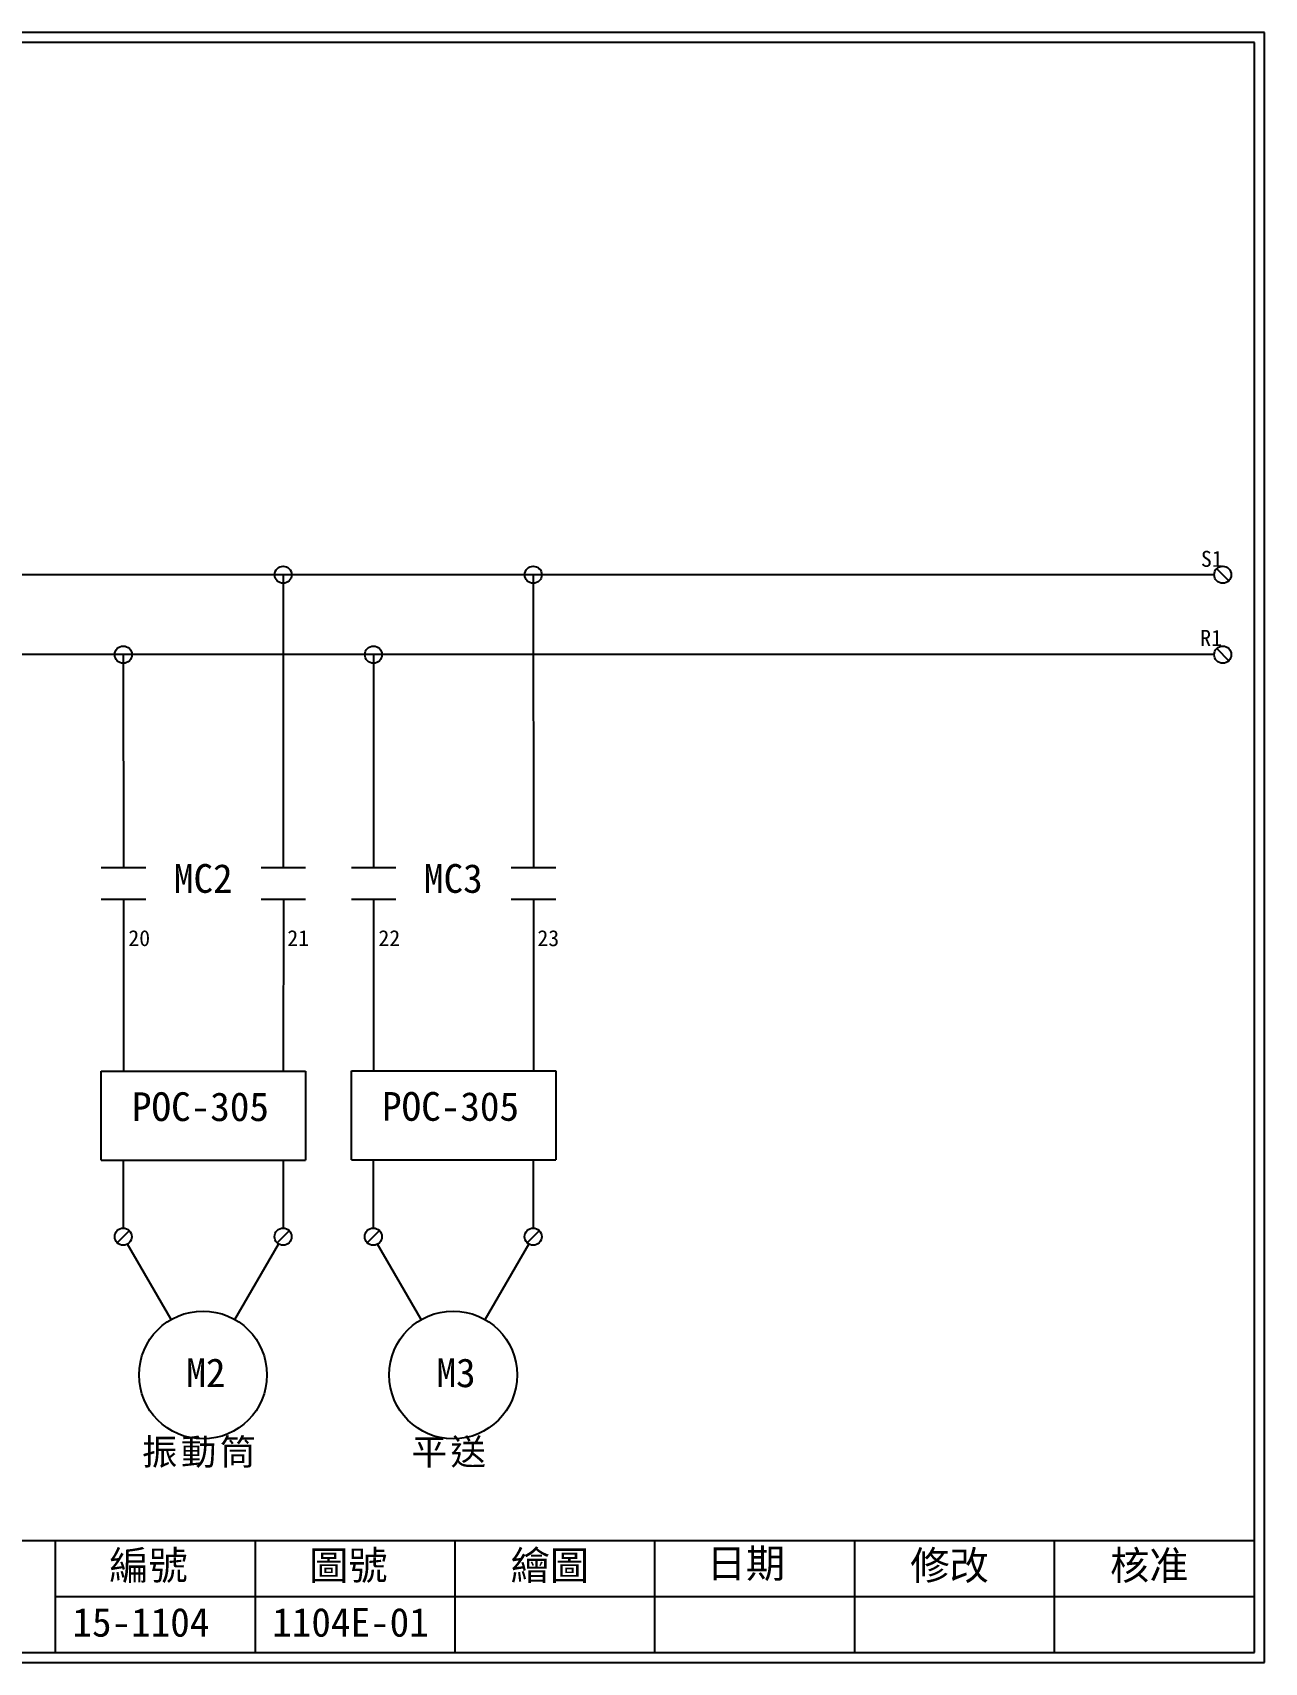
# Model space of a CAD drawing. Extents: x 10 to 297, y 3 to 207.
# Drawn here: x 142.9 to 297, y 3 to 207 of the extents above; entities that cross this region are included whole.
import ezdxf

# ---------------------------------------------------------------- set-up
doc = ezdxf.new("R2010")
doc.units = 0
doc.layers.get('0').update_dxf_attribs({"linetype": 'CONTINUOUS'})
for name, color, linetype in [('7', 7, 'CONTINUOUS'), ('圖框層', 7, 'CONTINUOUS'), ('標尺寸層', 3, 'CONTINUOUS')]:
    doc.layers.add(name, color=color, linetype=linetype)
doc.styles.add('STSL', font='kaiu.ttf')
doc.styles.add('標楷體', font='kaiu.ttf')

msp = doc.modelspace()

# ---------------------------------------------------------------- linework, layer by layer
for p, q in [((290.72, 139.12), (41.1, 139.12)), ((174.23, 139.12), (174.25, 102.48)), ((205.52, 139.12), (205.54, 102.48)), ((290.72, 129.12), (22.17, 129.12)), ((154.23, 129.12), (154.26, 102.48)), ((185.52, 129.12), (185.55, 102.48)), ((154.21, 65.87), (154.21, 57.35)), ((174.21, 65.87), (174.21, 57.35)), ((185.5, 65.87), (185.5, 57.35)), ((205.5, 65.87), (205.5, 57.35)), ((154.97, 57.03), (153.46, 55.52)), ((160.2, 45.9), (154.75, 55.35)), ((168.2, 45.9), (173.66, 55.36)), ((174.97, 57.03), (173.46, 55.52)), ((186.26, 57.03), (184.75, 55.52)), ((191.5, 45.9), (186.04, 55.35)), ((199.5, 45.9), (204.95, 55.36)), ((206.26, 57.03), (204.75, 55.52))]:
    msp.add_line(p, q)
for centre, radius in [((174.23, 139.12), 1.07), ((205.52, 139.12), 1.07), ((154.23, 129.12), 1.07), ((185.52, 129.12), 1.07), ((154.22, 56.28), 1.07), ((174.22, 56.28), 1.07), ((185.51, 56.28), 1.07), ((205.51, 56.28), 1.07), ((164.2, 38.97), 8), ((195.5, 38.97), 8)]:
    msp.add_circle(centre, radius)
at = {"layer": '7'}
for centre in [(291.79, 139.12), (291.79, 129.12)]:
    msp.add_circle(centre, 1.07, dxfattribs=at)
at = {"layer": '圖框層', "color": 7}
for p, q in [((297, 206.97), (10, 206.97)), ((297, 3), (297, 206.97)), ((295.75, 205.72), (11.25, 205.72)), ((295.75, 4.25), (295.75, 205.72)), ((11.25, 18.25), (295.75, 18.25)), ((145.75, 4.25), (145.75, 18.25)), ((170.75, 4.25), (170.75, 18.25)), ((195.75, 4.25), (195.75, 18.25)), ((220.75, 4.25), (220.75, 18.25)), ((245.75, 4.25), (245.75, 18.25)), ((270.75, 4.25), (270.75, 18.25)), ((145.75, 11.25), (295.75, 11.25)), ((11.25, 4.25), (295.75, 4.25)), ((10, 3), (297, 3))]:
    msp.add_line(p, q, dxfattribs=at)
at = {"layer": '標尺寸層', "color": 7}
for p, q in [((291.03, 139.88), (292.54, 138.36)), ((291.03, 129.88), (292.54, 128.36)), ((151.47, 102.48), (157.04, 102.48)), ((171.47, 102.48), (177.04, 102.48)), ((182.76, 102.48), (188.33, 102.48)), ((202.76, 102.48), (208.33, 102.48)), ((151.47, 98.5), (157.04, 98.5)), ((154.26, 98.5), (154.26, 77.01)), ((171.47, 98.5), (177.04, 98.5)), ((174.26, 98.5), (174.25, 77.01)), ((182.76, 98.5), (188.33, 98.5)), ((185.55, 98.5), (185.55, 77.01)), ((202.76, 98.5), (208.33, 98.5)), ((205.55, 98.5), (205.54, 77.01)), ((151.47, 77.01), (157.04, 77.01)), ((151.47, 65.87), (151.47, 77.01)), ((157.04, 77.01), (171.47, 77.01)), ((171.47, 77.01), (177.04, 77.01)), ((177.04, 77.01), (177.04, 65.87)), ((182.76, 77.05), (188.33, 77.05)), ((182.76, 65.91), (182.76, 77.05)), ((188.33, 77.05), (202.76, 77.05)), ((202.76, 77.05), (208.33, 77.05)), ((208.33, 77.05), (208.33, 65.91)), ((151.47, 65.87), (157.04, 65.87)), ((157.04, 65.87), (171.47, 65.87)), ((171.47, 65.87), (177.04, 65.87)), ((182.76, 65.91), (188.33, 65.91)), ((188.33, 65.91), (202.76, 65.91)), ((202.76, 65.91), (208.33, 65.91))]:
    msp.add_line(p, q, dxfattribs=at)

# ---------------------------------------------------------------- texts
at = {"color": 0, "char_height": 3.25, "width": 29.841, "attachment_point": 2, "style": '標楷體'}
for s, insert in [('{\\T1.1;振動筒}', (163.88, 30.97)), ('{\\T1.1;平送}', (195.17, 30.97))]:
    msp.add_mtext(s, dxfattribs=dict(at, insert=insert))
at = {"layer": '圖框層', "color": 4, "style": 'STSL'}
for s, height, p in [('S1', 2, (289.06, 140.11)), ('R1', 2, (288.97, 130.22)), ('MC2', 3.6, (160.56, 99.31)), ('MC3', 3.6, (191.85, 99.31)), ('20', 2, (154.86, 92.64)), ('21', 2, (174.75, 92.64)), ('22', 2, (186.15, 92.64)), ('23', 2, (206.04, 92.64)), ('POC-305', 3.6, (155.31, 70.75)), ('POC-305', 3.6, (186.6, 70.78)), ('M2', 3.6, (162.12, 37.45)), ('M3', 3.6, (193.41, 37.45)), ('編號', 3.6, (152.47, 13.34)), ('圖號', 3.6, (177.47, 13.34)), ('繪圖', 3.6, (202.69, 13.34)), ('日期', 3.6, (227.22, 13.59)), ('修改', 3.6, (252.69, 13.34)), ('核准', 3.6, (277.69, 13.34)), ('15-1104', 3.6, (147.86, 6.22)), ('1104E-01', 3.6, (172.86, 6.22))]:
    msp.add_text(s, height=height, dxfattribs=at).set_placement(p)

doc.saveas('drawing.dxf')
